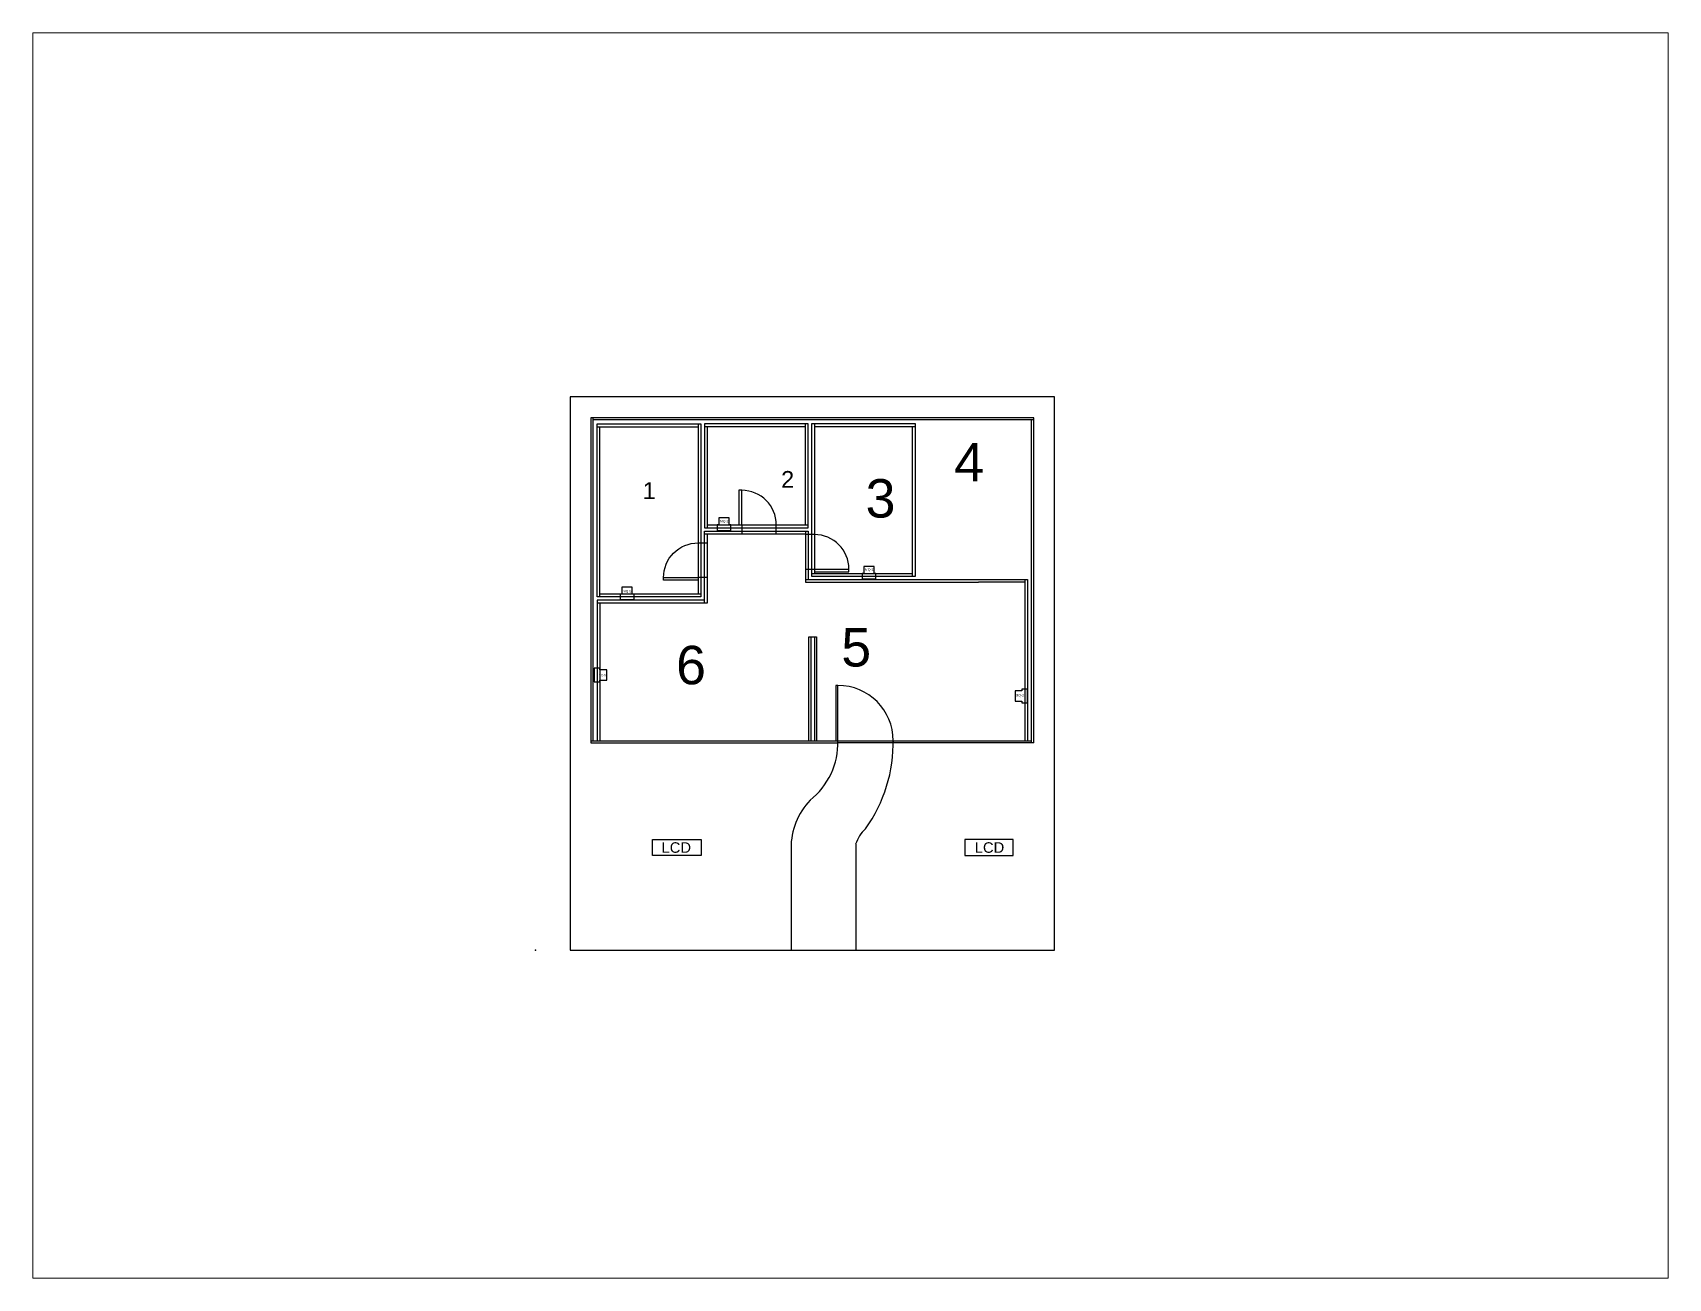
# Paper-space layout 'Layout2' of a CAD drawing. Header units: inches. Extents: x 1.05 to 9.45, y 0.8 to 7.2.
# The model-space entities are those that its viewports show. They can reach past a viewport. Long polylines and large blocks are cut down to what shows.
import ezdxf

# ---------------------------------------------------------------- set-up
doc = ezdxf.new("R2010")
doc.units = ezdxf.units.IN
doc.header["$MEASUREMENT"] = 0
for name, color, linetype in [('1', 91, 'Continuous'), ('2', 131, 'Continuous'), ('3', 71, 'Continuous'), ('4', 161, 'Continuous'), ('5', 221, 'Continuous'), ('elettronica', 10, 'Continuous'), ('esterni', 51, 'Continuous'), ('esterno', 31, 'Continuous'), ('mura esterne', 255, 'Continuous'), ('porte', 30, 'Continuous')]:
    doc.layers.add(name, color=color, linetype=linetype)
doc.styles.get("Standard").update_dxf_attribs({"font": 'arial.ttf'})

msp = doc.modelspace()

# ---------------------------------------------------------------- linework, layer by layer
at = {"layer": '1'}
for p, q in [((89, 511), (89, 761)), ((89, 757), (235, 757)), ((93, 511), (93, 757)), ((235, 761), (235, 515)), ((239, 515), (93, 515))]:
    msp.add_line(p, q, dxfattribs=at)
msp.add_lwpolyline([(89, 761), (239, 761), (239, 511), (89, 511)], dxfattribs=at)
at = {"layer": '2'}
for p, q in [((390, 757), (244, 757)), ((248, 757), (248, 611)), ((390, 615), (390, 761)), ((248, 615), (394, 615))]:
    msp.add_line(p, q, dxfattribs=at)
msp.add_lwpolyline([(394, 611), (394, 761), (244, 761), (244, 611)], close=True, dxfattribs=at)
at = {"layer": '3'}
for p, q in [((549, 761), (399, 761)), ((399, 761), (399, 541)), ((403, 761), (403, 545)), ((549, 757), (403, 757)), ((545, 541), (545, 757)), ((549, 541), (549, 761)), ((399, 545), (545, 545)), ((399, 541), (549, 541))]:
    msp.add_line(p, q, dxfattribs=at)
at = {"layer": '5'}
for p, q in [((244, 502), (244, 606)), ((244, 606), (394, 606)), ((244, 602), (298, 602)), ((248, 602), (248, 502)), ((348, 602), (390, 602)), ((390, 606), (390, 532)), ((394, 606), (394, 536)), ((390, 536), (711, 536)), ((390, 532), (640.4, 532)), ((707, 532), (640.4, 532)), ((707, 536), (707, 304)), ((711, 536), (711, 304)), ((244, 506), (89, 506)), ((89, 506), (89, 304)), ((248, 502), (89, 502)), ((93, 502), (93, 304)), ((395, 303), (395, 453)), ((395, 453), (406, 453)), ((398, 453), (398, 303)), ((403, 453), (403, 303)), ((406, 453), (406, 303))]:
    msp.add_line(p, q, dxfattribs=at)
at = {"layer": 'elettronica'}
for points in [[(264.9, 625), (264.9, 615), (262.4, 615), (262.4, 607), (282.4, 607), (282.4, 615), (279.9, 615), (279.9, 625)], [(474.4, 555), (474.4, 545), (471.9, 545), (471.9, 537), (491.9, 537), (491.9, 545), (489.4, 545), (489.4, 555)], [(124.9, 525), (124.9, 515), (122.4, 515), (122.4, 507), (142.4, 507), (142.4, 515), (139.9, 515), (139.9, 525)], [(103, 405.5), (93, 405.5), (93, 408), (85, 408), (85, 388), (93, 388), (93, 390.5), (103, 390.5)], [(693, 360.2), (703, 360.2), (703, 357.7), (711, 357.7), (711, 377.7), (703, 377.7), (703, 375.2), (693, 375.2)], [(169.3, 137.1), (169.3, 160.1), (239.3, 160.1), (239.3, 137.1)], [(690.3, 137.1), (690.3, 160.1), (620.3, 160.1), (620.3, 137.1)]]:
    msp.add_lwpolyline(points, close=True, dxfattribs=at)
at = {"layer": 'esterni'}
for p, q in [((369.3, 149), (369.3, 0)), ((462.7, 153.4), (462.7, 0))]:
    msp.add_line(p, q, dxfattribs=at)
for centre, radius, start, end in [((331.3, 300), 105.7, 308.2271, 1.6267), ((304.5, 300), 212.4, 324.2089, 1.4335), ((468.9, 148.3), 99.6, 136.4165, 180.3984), ((514.7, 136), 54.9, 133.6284, 161.5442)]:
    msp.add_arc(centre, radius, start, end, dxfattribs=at)
at = {"layer": 'esterno'}
for p, q in [((750, 800), (50, 800)), ((50, 800), (50, 0)), ((750, 0), (750, 800)), ((50, 0), (750, 0))]:
    msp.add_line(p, q, dxfattribs=at)
at = {"layer": 'mura esterne'}
for p, q in [((720, 770), (80, 770)), ((80, 770), (80, 300)), ((83, 770), (83, 303)), ((720, 767), (83, 767)), ((717, 300), (717, 767)), ((720, 300), (720, 770)), ((80, 303), (437, 303)), ((80, 300), (437, 300)), ((517, 303), (717, 303)), ((720, 300), (517, 300))]:
    msp.add_line(p, q, dxfattribs=at)
msp.add_point((0, 0), dxfattribs=at)
at = {"layer": 'porte'}
for p, q in [((298, 665), (294, 665)), ((294, 665), (294, 615)), ((298, 615), (298, 665)), ((294, 615), (298, 615)), ((294, 615), (298, 615)), ((298, 615), (298, 602)), ((348, 602), (348, 615)), ((298, 602), (348, 602)), ((403, 601), (390, 601)), ((390, 601), (390, 551)), ((390, 551), (403, 551)), ((403, 551), (453, 551)), ((403, 551), (403, 547)), ((403, 547), (453, 547)), ((453, 547), (453, 551)), ((437, 383), (434, 383)), ((434, 383), (434, 303)), ((437, 303), (437, 383)), ((434, 303), (437, 303))]:
    msp.add_line(p, q, dxfattribs=at)
msp.add_lwpolyline([(185, 539, -0.414214), (235, 589), (248, 589), (248, 539), (235, 539)], format="xyb", dxfattribs=at)
for points in [[(235, 535), (185, 535), (185, 539), (235, 539)], [(437, 303), (517, 303), (517, 300), (437, 300)]]:
    msp.add_lwpolyline(points, close=True, dxfattribs=at)
for centre, radius in [((298, 615), 50), ((403, 551), 50), ((437, 303), 80)]:
    msp.add_arc(centre, radius, 0, 90, dxfattribs=at)

# ---------------------------------------------------------------- texts
at = {"layer": '1'}
msp.add_text('1', height=24.5, dxfattribs=at).set_placement((154.8, 652.3))
at = {"layer": '2'}
msp.add_text('2', height=24.2, dxfattribs=at).set_placement((355, 668.7))
at = {"layer": '3'}
msp.add_text('3', height=55.6, dxfattribs=at).set_placement((477, 625.6))
at = {"layer": '4'}
msp.add_text('4', height=55.6, dxfattribs=at).set_placement((605.1, 677.8))
at = {"layer": '5'}
msp.add_text('5', height=55.6, dxfattribs=at).set_placement((441.9, 410.3))
at = {"layer": 'elettronica'}
for s, height, p in [('MQ-2', 3.49, (266.6, 618.8)), ('MQ-2', 3.49, (476.1, 548.8)), ('MQ-5', 3.49, (126.3, 517.6)), ('MQ-5', 2.97, (91.3, 396.3)), ('MQ-2', 3.49, (693.6, 366.9))]:
    msp.add_text(s, height=height, dxfattribs=at).set_placement(p)
at = {"layer": 'elettronica', "char_height": 15.24}
for insert, attachment_point in [((182.2, 156.2), 1), ((677.4, 156.2), 3)]:
    msp.add_mtext_dynamic_manual_height_columns('LCD', width=48.764, gutter_width=76.2, heights=[0], dxfattribs=dict(at, insert=insert, attachment_point=attachment_point))
at = {"layer": 'mura esterne'}
msp.add_text('6', height=55.6, dxfattribs=at).set_placement((203.2, 384.6))

psp = doc.layouts.new('Layout2')

# ---------------------------------------------------------------- viewports
at = {"layer": 'esterni', "view_target_point": (459.4504, 438.5329)}
psp.add_viewport(center=(5.25, 4), size=(8.4, 6.4), view_center_point=(-4.2405, -12.3217), view_height=1800.781291, dxfattribs=at)

doc.saveas('drawing.dxf')
